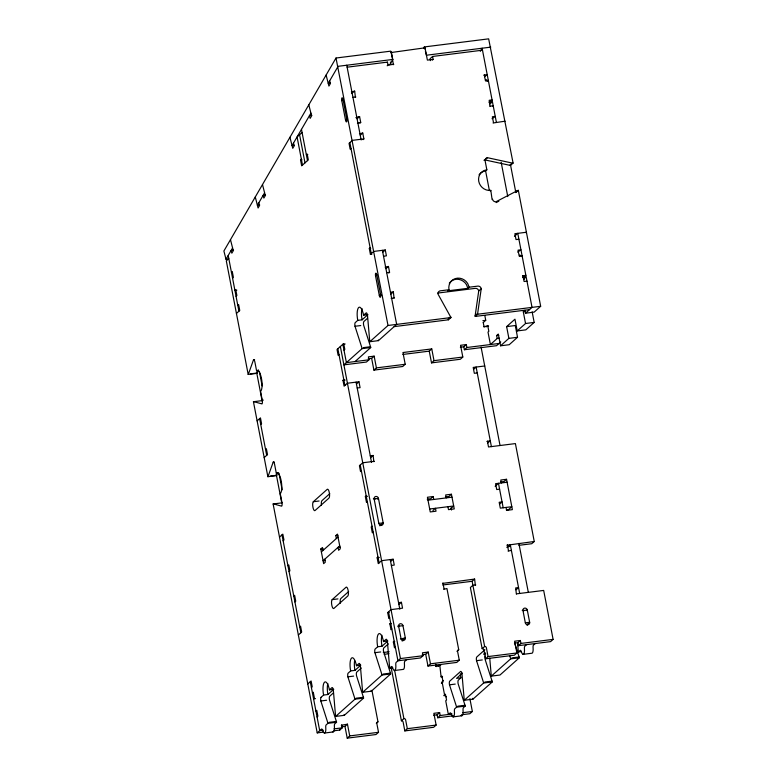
<?xml version="1.0" encoding="UTF-8"?>
<svg xmlns="http://www.w3.org/2000/svg" width="777" height="777" viewBox="0 0 777 777"><rect width="100%" height="100%" fill="white"/><g stroke="black" fill="none" stroke-linecap="round" stroke-linejoin="round"><path stroke-width="1.17" d="M529.525 309.615L475.213 316.433A3.04 2.826 48.2 0 1 475.174 315.579L478.729 290.928L481.235 288.694A3.05 2.836 48.2 0 0 477.787 286.121L469.143 287.208L467.9 288.325L447.737 290.851L448.98 289.743A10.684 9.936 48.2 0 1 455.235 278.613A10.684 9.936 48.2 0 1 467.705 283.508L469.143 287.208M481.235 288.694L477.67 313.354A3.04 2.826 48.2 0 0 477.709 314.209L475.213 316.433M254.584 359.722L253.496 359.858L248.397 374.116A3.05 0.942 82.8 0 1 248.184 374.446L256.818 373.368A3.05 0.942 82.8 0 0 257.032 373.028L258.217 369.735M274.271 461.985L273.193 462.111L268.084 476.369A3.05 0.942 82.8 0 1 267.871 476.709L276.515 475.621A3.05 0.942 82.8 0 0 276.729 475.281L277.515 473.096M389.704 64.821L392.832 59.441L390.734 51.156L336.004 58.022L223.893 251L226 259.285L228.283 259.003M226 259.285L232.585 247.96M264.598 192.842L257.381 205.264L259.693 204.973M310.907 113.131L292.055 145.59L294.357 145.299M423.552 48.281L424.329 46.931L488.655 38.85L513.092 163.083L510.596 165.316A3.03 2.826 48.2 0 1 509.751 165.297L484.974 159.936A3.05 2.836 48.2 0 0 483.954 160.276M480.312 51.34L482.119 48.223L496.377 122.271M460.353 673.688A10.674 3.283 82.8 0 0 460.887 677.816L458.245 680.234A3.05 0.942 82.8 0 0 458.129 683.731L465.015 705.273A3.05 0.942 82.8 0 1 465.219 706.079L463.461 707.643A3.05 0.942 82.8 0 0 463.053 710.304A6.099 1.875 82.8 0 1 461.072 715.403M390.782 52.583L425.009 47.805L427.379 60.111L433.139 59.392L432.575 56.459L482.498 50.184M302.068 132.488L297.076 136.946L302.496 165.093M351.389 91.851L354.681 91.123L355.4 97.368M341.802 100.67L343.045 99.553A2.292 0.709 82.8 0 0 341.987 97.853A2.292 0.709 82.8 0 0 341.783 100.612L345.571 120.25A2.292 0.709 82.8 0 0 346.61 121.834A2.292 0.709 82.8 0 0 346.804 119.075L343.036 99.495M354.681 91.123L351.466 93.444M387.033 62.49L387.451 62.121L388.014 65.064L387.179 65.802M393.356 64.705L391.404 52.03M424.388 48.368L425.009 47.805M307.799 154.574L306.361 154.759L307.197 154.011L308.323 159.887L301.661 165.831L300.534 159.965L301.369 159.217M345.571 120.25L346.814 119.134M355.876 117.677L359.586 116.569L360.722 122.445L359.887 123.193M357.09 118.803L359.586 116.569M357.42 123.184L360.722 122.445M432.575 56.459L430.079 58.683L430.458 60.645M432.303 60.14L433.139 59.392M359.46 133.77L362.752 133.032L363.889 138.908L363.053 139.656M360.256 135.266L362.752 133.032M351 148.465L350.165 149.203L349.038 143.327L352.37 140.355L363.889 138.908M228.797 258.605L226.301 260.839L248.184 374.446M231.429 272.29L232.265 271.542L233.401 277.418L232.566 278.156M236.053 296.27L236.888 295.522L235.752 289.656L234.916 290.394L236.839 290.151M483.877 75.214L487.179 74.475L484.683 76.709M487.48 81.099L488.306 80.352L485.431 80.711L484.294 74.835M237.801 305.351L238.636 304.613L239.763 310.479L236.431 313.461M490.209 101.602L492.074 99.932L489.199 100.291L489.918 106.536M492.793 106.177L493.21 105.808L490.326 106.167M493.084 122.999L505.021 121.183L504.526 121.63M371.862 254.225L370.425 254.4L369.298 248.533L370.124 247.785M370.425 254.4L373.756 251.427L385.275 249.98L386.412 255.856L383.527 256.216M485.392 159.567L487.47 157.702L512.247 163.063A3.03 2.826 48.2 0 0 513.092 163.083M382.779 252.214L385.275 249.98M479.059 174.835A10.674 9.936 48.2 0 1 485.606 170.93L486.849 169.813L485.159 161.004A3.05 2.836 48.2 0 1 487.47 157.702M385.149 267.181L388.451 266.443L389.578 272.319L388.743 273.067M375.563 276L376.806 274.883A2.292 0.709 82.8 0 0 375.757 273.242A2.292 0.709 82.8 0 0 375.563 276L379.331 295.581A2.292 0.709 82.8 0 0 380.38 297.222A2.292 0.709 82.8 0 0 380.584 294.464L376.806 274.883M385.946 268.677L388.451 266.443M509.751 165.297L511.829 163.442M490.19 190.928L490.811 190.375A10.674 9.936 48.2 0 1 478.749 181.362A10.674 9.936 48.2 0 1 486.858 169.813M380.575 294.464L379.331 295.581L381.633 295.289M492.094 199.553L490.811 190.375M357.76 320.367A10.674 3.283 82.8 0 1 358.702 307.478A10.674 3.283 82.8 0 1 363.587 315.161L367.909 314.617L362.082 319.823L357.76 320.367L355.264 322.591A3.05 0.942 82.8 0 0 355.002 326.272L361.897 347.814A3.05 0.942 82.8 0 1 362.092 348.62L343.89 364.869L366.453 362.033L368.958 359.809L368.385 356.866L374.145 356.148L376.408 367.89L373.912 370.124L371.649 358.372L374.145 356.148M390.85 294.133L393.347 291.899L394.065 298.145M367.511 318.288L363.908 321.503A3.05 0.942 82.8 0 0 363.636 325.184L370.532 346.727A3.05 0.942 82.8 0 1 370.736 347.533L355.031 361.558M391.181 298.504L394.483 297.776M257.119 420.852L260.45 417.88L261.577 423.756L260.742 424.495M515.462 192.434L517.54 190.579A3.059 2.846 48.2 0 1 518.337 190.346L540.666 306.293L534.149 312.121L525.505 313.209L524.941 310.266L523.28 311.752L525.543 323.504L517.21 330.934L514.957 319.192L506.623 326.622L508.886 338.374L500.563 345.804L498.3 334.052L496.639 335.538L497.202 338.481L490.404 344.551L488.005 332.07L488.84 331.323L487.703 325.446L486.043 326.942M515.841 192.579L518.337 190.346M338.995 354.623L338.16 355.361L337.033 349.485L343.687 343.541L344.823 349.417L343.988 350.155M363.587 315.161L366.249 312.84A3.05 0.942 82.8 0 1 367.482 315.122L369.697 340.85A3.05 0.942 82.8 0 0 369.823 341.725L388.014 325.476L450.971 317.56L438.024 294.124A3.05 2.836 48.2 0 1 440.345 290.821L448.98 289.743M369.823 341.725L378.457 340.637L396.658 324.388L382.401 250.349M265.549 449.465L266.385 448.717L267.511 454.594L264.19 457.566M357.206 388.014L360.081 387.655L358.955 381.779L347.426 383.226L344.104 386.198L342.968 380.322L343.803 379.584M514.442 236.315L517.773 233.343L532.031 307.381L525.505 313.209M356.458 384.013L358.955 381.779M525.912 232.702L526.408 232.255L514.889 233.702L516.015 239.578L518.9 239.209L518.482 239.588M448.611 318.599L450.689 316.734M394.162 326.622L448.475 319.794L450.971 317.56M521.445 256.235L522.066 255.672L519.191 256.041L518.055 250.165L520.94 249.805L517.725 252.127M431.759 348.912L429.254 351.136L431.517 362.888L434.013 360.654L431.759 348.912L402.952 352.525L405.215 364.277L402.719 366.501L373.912 370.124M475.174 315.579L477.253 313.723M522.542 275.99L525.844 275.252L524.592 276.369L524.708 277.253A2.292 0.709 82.8 0 1 524.261 279.196A2.292 0.709 82.8 0 1 523.348 277.486M526.553 281.497L526.971 281.128L524.096 281.488L522.96 275.621M483.245 322.552L485.742 320.318L484.829 315.579M463.82 346.795L466.317 344.57L466.88 347.504L464.384 349.737L463.82 346.795L460.363 347.232M466.317 344.57L460.557 345.289L462.82 357.041L460.324 359.265L431.517 362.888M313.335 501.728L327.214 489.335A4.575 1.408 82.8 0 1 329.312 492.628A4.575 1.408 82.8 0 1 328.914 498.144L315.035 510.538A4.575 1.408 82.8 0 1 312.937 507.245A4.575 1.408 82.8 0 1 313.335 501.728L319.104 501M279.506 537.101L282.828 534.129L283.964 540.005L283.129 540.753M329.788 493.667L321.979 500.641A4.575 1.408 82.8 0 0 321.445 505.341M370.639 457.672L373.135 455.448L373.854 461.693M464.384 349.737L496.552 345.697L500.747 341.948M473.63 369.289L476.126 367.065L491.394 446.61M361.383 470.872L360.547 471.61L359.421 465.744L362.742 462.771L374.271 461.324M506.623 326.622L515.268 325.534L517.531 337.286L509.207 344.716L500.563 345.804M532.148 311.839L534.178 322.416L525.854 329.846L517.21 330.934M287.937 565.714L288.772 564.966L289.899 570.842L289.073 571.59M367.317 501.709L366.491 502.447L365.355 496.581L366.19 495.833M324.737 559.236L325.301 562.169L323.64 563.665L320.814 548.98L322.474 547.494L323.047 550.427M336.363 538.529L335.8 535.596L337.461 534.11L340.287 548.795L338.626 550.281L338.063 547.338L340.219 547.076M377.622 499.135L378.457 498.397A2.292 2.127 48.2 0 0 375.874 496.464A2.292 2.127 48.2 0 0 374.135 498.931L378.846 523.407A2.292 2.127 48.2 0 0 381.429 525.339A2.292 2.127 48.2 0 0 383.168 522.863L378.457 498.397L374.135 498.931M321.377 551.913L338.024 537.043M339.724 545.852L323.077 560.722L325.378 560.431M293.784 596.056L294.619 595.318L295.746 601.194L294.91 601.932M372.028 526.184L371.202 526.923L372.329 532.799L373.164 532.06M379.836 525.844L383.168 522.863L378.846 523.407M486.975 441.462L490.268 440.734L487.771 442.958M433.751 499.465L433.187 496.532L430.691 498.756L427.233 499.193M299.718 626.893L300.553 626.155L301.68 632.031L298.358 635.003M391.375 565.452L394.25 565.093L393.123 559.217L381.594 560.664L378.273 563.636L377.136 557.76L377.972 557.022M332.187 599.621L346.066 587.227A4.575 1.408 82.8 0 1 348.164 590.52A4.575 1.408 82.8 0 1 347.766 596.046L333.887 608.43A4.575 1.408 82.8 0 1 331.789 605.137A4.575 1.408 82.8 0 1 332.187 599.621L337.956 598.902M432.954 510.508L435.45 508.275L436.014 511.217L430.254 511.936L427.428 497.251L433.187 496.532M447.931 506.711L448.494 509.644L454.254 508.925L451.427 494.24L448.931 496.474L445.474 496.901M348.64 591.569L340.831 598.533A4.575 1.408 82.8 0 0 340.297 603.234M390.627 561.45L393.123 559.217M450.339 508.964L453.671 505.992L429.671 509.003M495.143 486.295L498.465 483.313L503.185 507.789M506.06 507.43L506.623 510.363L512.383 509.644L506.546 479.292L504.05 481.526L500.592 481.963M499.553 504.147L502.049 501.913L499.174 502.282L500.301 508.148L511.82 506.701L508.488 509.683L506.332 509.955M307.779 683.945L311.111 680.973L312.237 686.849L311.412 687.596M389.656 617.715L388.83 618.463L387.694 612.587L391.025 609.615L402.544 608.168L401.418 602.292L398.533 602.651M398.922 604.516L401.418 602.292M312.441 692.977L313.277 692.229L314.413 698.105L313.568 698.853L315.491 698.62M391.831 628.962L390.996 629.72L389.86 623.844L390.695 623.096M442.521 583.41L474.621 579.059L475.339 585.304M398.018 626.757L398.64 626.204A2.292 2.127 48.2 0 1 400.378 623.727A2.292 2.127 48.2 0 1 402.962 625.66L405.322 637.898A2.292 2.127 48.2 0 1 403.584 640.365A2.292 2.127 48.2 0 1 401 638.441L398.64 626.204L402.962 625.66M321.095 697.299L323.591 695.065L327.913 694.521L333.741 689.316L329.419 689.859A10.674 3.283 82.8 0 0 324.533 682.187A10.674 3.283 82.8 0 0 323.591 695.065M350.641 670.92A10.674 3.283 82.8 0 1 351.573 658.041A10.674 3.283 82.8 0 1 356.458 665.714L360.781 665.17L354.953 670.376L350.641 670.92L348.135 673.154A3.05 0.942 82.8 0 0 347.873 676.825L354.768 698.368A3.05 0.942 82.8 0 1 354.963 699.183L335.654 716.423A3.05 0.942 82.8 0 1 335.528 715.559L333.314 689.83A3.05 0.942 82.8 0 0 332.08 687.548L329.419 689.859M377.68 646.775A10.674 3.283 82.8 0 1 378.613 633.886A10.674 3.283 82.8 0 1 383.508 641.569L387.82 641.025L381.993 646.231L377.68 646.775L375.184 648.999A3.05 0.942 82.8 0 0 374.912 652.68L381.808 674.222A3.05 0.942 82.8 0 1 382.002 675.028L362.694 692.278A3.05 0.942 82.8 0 1 362.568 691.404L360.363 665.675A3.05 0.942 82.8 0 0 359.12 663.403L356.458 665.714M443.657 589.287L446.95 588.548L458.731 649.737A1.525 1.418 48.2 0 0 457.575 651.379L459.275 660.197L456.779 662.422L427.972 666.044L425.709 654.292L428.205 652.068L430.468 663.811L427.972 666.044M333.343 692.987L329.739 696.211A3.05 0.942 82.8 0 0 329.467 699.892L336.363 721.435A3.04 0.932 82.8 0 1 336.567 722.241L334.809 723.805A3.05 0.942 82.8 0 0 334.401 726.466A6.099 1.875 82.8 0 1 332.42 731.565M361.286 668.035L356.779 672.066A3.05 0.942 82.8 0 0 356.517 675.747L363.413 697.28A3.05 0.942 82.8 0 1 363.607 698.096L344.289 715.335L335.654 716.423M388.325 643.89L383.819 647.921A3.05 0.942 82.8 0 0 383.556 651.592L390.452 673.135A3.05 0.942 82.8 0 1 390.646 673.95L371.328 691.19L362.694 692.278M315.928 711.091L316.763 710.343L317.9 716.219L317.065 716.957M395.318 647.086L394.483 647.824L393.347 641.957L394.192 641.2M400.378 638.995L405.322 637.898L401.991 640.87M506.954 545.231L534.255 541.491L515.404 443.589L488.519 446.969L487.383 441.093M506.925 547.474L510.246 544.502L519.677 593.453M442.793 584.974L472.125 581.283L474.621 579.059M508.09 551.107L511.383 550.378M273.193 462.111A3.05 0.942 82.8 0 1 274.592 464.306L276.282 473.115A10.674 3.283 82.8 0 1 281.177 480.798A10.674 3.283 82.8 0 1 280.244 493.677L281.944 502.486A3.05 0.942 82.8 0 1 281.672 506.167L273.387 503.875A3.05 0.942 82.8 0 0 273.125 503.972L317.21 732.896L321.455 729.098A3.05 0.942 82.8 0 1 322.62 730.361A6.099 1.875 82.8 0 0 324.941 732.866A6.099 1.875 82.8 0 0 325.757 727.554A3.05 0.942 82.8 0 1 326.165 724.892L327.923 723.329L336.567 722.241M383.508 641.569L386.159 639.248A3.05 0.942 82.8 0 1 387.402 641.53L389.607 667.258A3.05 0.942 82.8 0 0 389.733 668.133L391.491 666.559A3.05 0.942 82.8 0 1 392.647 667.822A6.099 1.875 82.8 0 0 394.978 670.337A6.099 1.875 82.8 0 0 395.794 665.015A3.05 0.942 82.8 0 1 396.202 662.354L400.446 658.556L423.009 655.72L422.445 652.787L428.205 652.068M534.255 541.491L531.759 543.715L518.9 545.328M406.594 659.702L404.836 661.276A3.05 0.942 82.8 0 0 404.399 663.053L404.496 665.695A6.099 1.875 82.8 0 1 403.069 669.424L394.434 670.512M341.288 725.271L347.465 724.174L349.718 735.916L347.222 738.15L344.959 726.398L347.465 724.174M333.828 730.807L339.772 730.059L342.268 727.835L341.695 724.892M423.009 655.72L420.512 657.954L397.95 660.79L388.529 611.839M516.045 589.811L518.55 587.577L515.666 587.936L516.384 594.182M435.635 666.287L440.724 665.335M438.092 666.297L439.763 664.811L441.093 676.816L442.54 676.631M376.321 723.329L377.981 721.843L372.096 691.248M456.934 651.34L458.731 649.737M377.981 721.843A1.525 1.418 48.2 0 0 376.826 723.494L378.525 732.303L376.029 734.527L347.222 738.15M441.093 676.816L441.928 676.077L443.065 681.944L441.394 683.43M439.627 712.596L437.13 714.821L437.694 717.763L440.19 715.53L439.627 712.596L433.867 713.315L436.13 725.067L433.634 727.291L404.827 730.914L403.137 722.105A1.525 1.418 48.2 0 0 401.408 720.813L403.904 718.589L394.619 670.347M520.376 640.491L517.88 642.715L518.444 645.658L520.94 643.424L520.376 640.491L514.617 641.21L516.88 652.962L514.384 655.186L485.576 658.809L483.877 649.999A1.525 1.418 48.2 0 0 482.158 648.708L484.654 646.474L472.125 581.283M526.67 610.596L527.292 610.042A2.292 2.127 48.2 0 0 524.708 608.109A2.292 2.127 48.2 0 0 522.979 610.586L525.33 622.814A2.292 2.127 48.2 0 0 527.913 624.747A2.292 2.127 48.2 0 0 529.652 622.28L527.292 610.042L522.979 610.586M484.906 649.737L476.787 656.992A3.05 0.942 82.8 0 0 476.524 660.664L483.42 682.206A3.05 0.942 82.8 0 1 483.615 683.022L464.306 700.262A3.05 0.942 82.8 0 1 464.18 699.397L461.965 673.669A3.05 0.942 82.8 0 0 460.576 671.474L449.747 681.138A3.05 0.942 82.8 0 0 449.485 684.819L456.381 706.351A3.05 0.942 82.8 0 1 456.575 707.167L454.817 708.731A3.05 0.942 82.8 0 0 454.409 711.392A6.099 1.875 82.8 0 1 453.593 716.705A6.099 1.875 82.8 0 1 451.272 714.199A3.05 0.942 82.8 0 0 450.106 712.936L448.358 714.51L445.716 700.796L446.552 700.058L445.415 694.182L443.754 695.668M462.393 673.164L456.565 678.36L460.887 677.816M485.275 652.729L483.605 654.215L485.771 653.943M404.827 730.914L407.333 728.68L436.13 725.067M485.576 658.809L488.073 656.575L516.88 652.962M489.743 658.09L491.219 675.242A3.05 0.942 82.8 0 0 491.346 676.116L510.654 658.867L519.298 657.789A3.05 0.942 82.8 0 0 519.104 656.973L514.665 643.133M517.521 642.521L518.259 651.097A3.04 0.932 82.8 0 0 518.385 651.971L520.143 650.398A3.05 0.942 82.8 0 1 521.037 650.99L521.833 653.001A6.099 1.875 82.8 0 0 524.504 650.611L524.407 647.979A3.05 0.942 82.8 0 1 524.854 646.192L526.602 644.628M464.306 700.262L472.94 699.174L492.259 681.934A3.05 0.942 82.8 0 0 492.064 681.118L485.169 659.586A3.05 0.942 82.8 0 1 485.285 656.089M519.298 657.789L499.99 675.028L491.346 676.116M535.246 643.541L533.488 645.114A3.05 0.942 82.8 0 0 533.051 646.891L533.148 649.533A6.099 1.875 82.8 0 1 531.721 653.263L523.086 654.351M469.891 698.669L472.358 711.489L469.862 713.723L461.519 714.772M516.792 593.813L543.677 590.433L553.107 639.384L550.611 641.617L518.444 645.658M517.54 190.579L495.959 201.758A3.05 2.836 48.2 0 1 492.511 199.184M496.153 202.593L498.853 201.194M392.832 59.441L338.112 66.317L328.224 83.333L330.526 83.042M490.763 47.135L426.437 55.225L425.388 51.078M347.125 67.191L387.451 62.121M388.014 65.064L393.774 64.336M352.933 97.358L355.817 96.999M311.868 115.317L309.469 115.618L310.169 118.376L311.616 115.899L308.809 104.846M489.005 102.234L491.501 101.923M492.035 118.716L495.25 116.395L492.365 116.754L493.502 122.63M300.534 159.965L301.971 159.78M265.559 195.027L263.16 195.328L263.859 198.096L265.307 195.61L262.5 184.557M233.537 250.145L231.138 250.447L231.837 253.205L233.285 250.718L230.478 239.666M369.298 248.533L370.736 248.349M386.693 272.678L389.578 272.319M390.472 292.259L393.347 291.899M522.766 277.554L525.262 277.243M437.839 293.055L475.291 288.354A3.05 2.836 48.2 0 1 478.729 290.928M355.002 326.272L360.761 325.553M477.709 314.209L540.666 306.293M523.28 311.752L525.437 311.48M482.857 320.687L485.742 320.318M345.163 343.997L342.861 344.289L346.396 362.645L368.958 359.809M483.993 326.554L488.597 325.981M525.543 323.504L534.178 322.416M363.335 347.63L370.532 346.727M362.092 348.62L370.736 347.533M496.639 335.538L498.795 335.275M497.202 338.481L499.368 338.209M508.886 338.374L517.531 337.286M253.496 359.858A3.05 0.942 82.8 0 1 254.895 362.053L256.595 370.862L258.751 370.59M368.191 358.809L371.649 358.372M402.855 354.458L429.254 351.136M250.553 373.844L257.032 373.028M466.88 347.504L499.048 343.463M376.408 367.89L405.215 364.277M434.013 360.654L462.82 357.041M342.968 380.322L345.134 380.06M484.761 365.977L473.203 367.424L474.329 373.3L477.214 372.941M267.871 476.709L253.428 401.719A3.05 0.942 82.8 0 1 253.69 401.622L261.985 403.914A3.05 0.942 82.8 0 0 262.247 400.233L263.335 400.097M253.428 401.719L262.072 400.631A3.05 0.942 82.8 0 1 262.335 400.534M370.26 455.808L373.135 455.448M276.282 473.115L278.448 472.853M270.25 476.097L276.729 475.281M273.125 503.972L281.76 502.884A3.05 0.942 82.8 0 1 282.022 502.797M365.355 496.581L367.511 496.309M506.546 479.292L500.786 480.021L501.35 482.954M507.109 482.235L495.59 483.682L496.717 489.549L499.601 489.189M451.427 494.24L445.668 494.959L446.231 497.902M427.972 500.194L451.971 497.183M335.8 535.596L337.956 535.324M320.814 548.98L322.97 548.708M377.136 557.76L379.302 557.488M507.206 546.804L509.547 546.503M475.757 584.935L472.872 585.295L470.376 587.519L482.158 648.708M387.694 612.587L389.131 612.402M389.86 623.844L391.307 623.659M525.33 622.814L529.652 622.28L527.165 624.494A2.292 2.127 48.2 0 1 527.156 625.339M393.347 641.957L394.794 641.773M374.912 652.68L380.672 651.961M383.314 652.495L389.18 651.757M384.246 654.292L389.034 653.69M422.251 654.729L425.709 654.292M514.423 643.152L517.88 642.715M520.94 643.424L553.107 639.384M389.733 668.133L392.608 667.764M518.385 651.971L521.27 651.612M430.468 663.811L459.275 660.197M347.873 676.825L353.632 676.107M476.524 660.664L482.284 659.945M383.246 674.038L390.452 673.135M511.897 657.876L519.104 656.973M382.002 675.028L390.646 673.95M327.923 723.329A3.04 0.932 82.8 0 0 327.729 722.513L320.833 700.98L326.593 700.252M449.485 684.819L455.244 684.09M356.206 698.193L363.413 697.28M484.858 682.031L492.064 681.118M354.963 699.183L363.607 698.096M483.615 683.022L492.259 681.934M329.166 722.338L336.363 721.435M457.818 706.176L465.015 705.273M456.575 707.167L465.219 706.079M341.511 726.835L344.959 726.398M433.673 715.258L437.13 714.821M323.261 730.215L319.706 730.671L310.276 681.72M333.955 728.875L342.268 727.835M440.19 715.53L452.107 714.034M462.83 712.684L472.358 711.489M317.21 732.896L323.145 732.148M437.694 717.763L453.185 715.811M324.397 733.051L333.042 731.963M453.049 716.889L461.693 715.802M349.718 735.916L378.525 732.303M448.193 318.968L448.475 319.794M509.722 655.749L510.46 658.061A3.05 0.942 82.8 0 1 510.654 658.867M467.9 288.325L466.462 284.625A10.684 9.936 48.2 0 0 449.291 283.216M424.329 46.931L424.854 49M336.004 58.022L388.014 325.476M329.671 80.847L330.371 83.615L328.924 86.092L326.117 75.039M293.502 143.104L294.201 145.862L292.754 148.349L289.947 137.296M258.828 202.778L259.528 205.546L258.09 208.032L255.283 196.979M510.489 164.763L515.724 191.958M501.165 162.296L507.769 196.591M485.606 170.93L489.345 190.346M483.236 322.504L484.149 327.243M481.07 347.028L500.038 445.522M518.89 543.414L528.321 592.365M507.371 544.862L508.498 550.738M390.413 62.092L390.85 64.326M488.073 656.575L486.383 647.765A1.525 1.418 48.2 0 0 484.654 646.474M451.107 507.769L451.544 510.023M346.746 65.229L361.159 139.967M442.939 583.041L444.075 588.908M349.873 142.589L371.26 253.661M435.761 664.296L436.208 666.627M356.07 382.138L371.542 462.373M390.239 559.576L399.825 609.217M301.476 129.38L307.488 160.635M299.572 134.712L304.992 162.859M340.365 346.513L400.446 658.556M337.859 348.747L344.93 385.46M360.246 464.996L379.098 562.898M407.333 728.68L405.633 719.871A1.525 1.418 48.2 0 0 403.904 718.589M391.21 667.87L401.408 720.813M339.627 729.331L339.772 730.059M259.45 371.843L262.16 385.897M278.972 473.203L282.177 489.86M262.247 400.233L260.557 391.423A10.674 3.283 82.8 0 0 261.49 378.545A10.674 3.283 82.8 0 0 256.595 370.862M256.731 372.902L262.14 401.01M276.243 474.252L281.74 502.787M228.205 255.497L238.927 311.227M259.615 418.628L266.686 455.332M282.002 534.877L300.854 632.769M472.94 699.174A3.05 0.942 82.8 0 1 472.814 698.309M397.882 625.961A2.292 2.127 48.2 0 1 399.533 626.408M402.826 640.122A2.292 2.127 48.2 0 1 402.826 640.957M522.212 610.333A2.292 2.127 48.2 0 1 523.863 610.79M380.672 525.097A2.292 2.127 48.2 0 1 380.711 525.505M373.378 498.688A2.292 2.127 48.2 0 1 375.029 499.145M446.348 696.804A2.292 2.127 48.2 0 1 444.58 694.929L442.23 682.692A2.292 2.127 48.2 0 1 443.201 680.467M441.462 682.449A2.292 2.127 48.2 0 1 442.288 682.497M490.821 100.981A2.292 0.709 82.8 0 1 490.617 103.749A2.292 0.709 82.8 0 1 489.568 102.098M485.683 80.798A2.292 0.709 82.8 0 1 486.276 79.71A2.292 0.709 82.8 0 1 487.053 81.41M519.463 256.187A2.292 0.699 82.9 0 1 520.609 255.992M378.457 340.637A3.05 0.942 82.8 0 1 378.36 339.986M362.082 319.823A10.674 3.283 82.8 0 1 362.082 308.615M371.328 691.19A3.05 0.942 82.8 0 1 371.202 690.326M344.289 715.335A3.05 0.942 82.8 0 1 344.162 714.471M320.833 700.98A3.05 0.942 82.8 0 1 321.095 697.299M327.913 694.521A10.674 3.283 82.8 0 1 327.845 683.556M381.993 646.231A10.674 3.283 82.8 0 1 381.925 635.256M354.953 670.376A10.674 3.283 82.8 0 1 354.623 660.596"/></g></svg>
